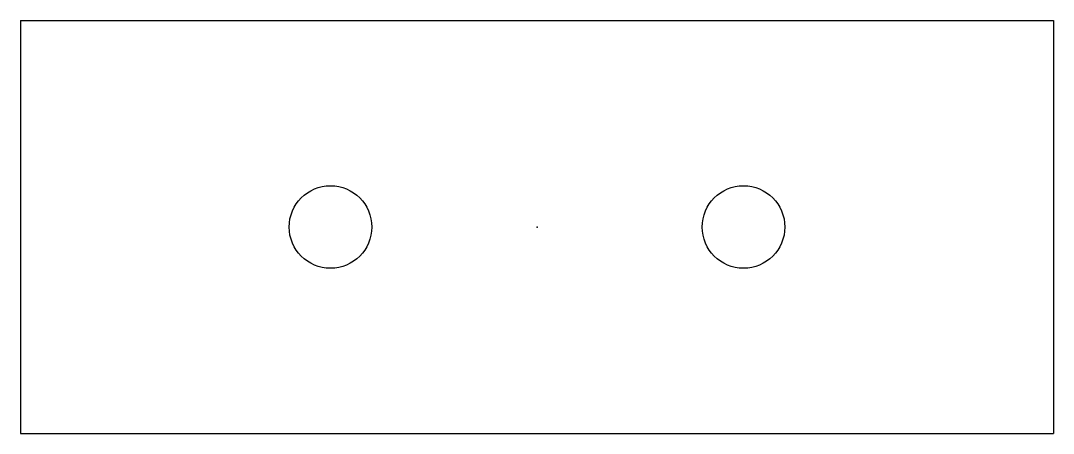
# Model space of a CAD drawing. Header units: millimetres. Extents: x -25 to 25, y -10 to 10.
import ezdxf

# ---------------------------------------------------------------- set-up
doc = ezdxf.new("R2010")
doc.units = ezdxf.units.MM
doc.header["$PDSIZE"] = -1

msp = doc.modelspace()

# ---------------------------------------------------------------- linework, layer by layer
at = {"color": 7, "linetype": 'Continuous'}
for p, q in [((-25, 10), (25, 10)), ((-25, 10), (-25, -10)), ((25, 10), (25, -10)), ((-25, -10), (25, -10))]:
    msp.add_line(p, q, dxfattribs=at)
for centre in [(10, 0), (-10, 0)]:
    msp.add_circle(centre, 2, dxfattribs=at)
msp.add_point((0, 0), dxfattribs=at)

doc.saveas('drawing.dxf')
